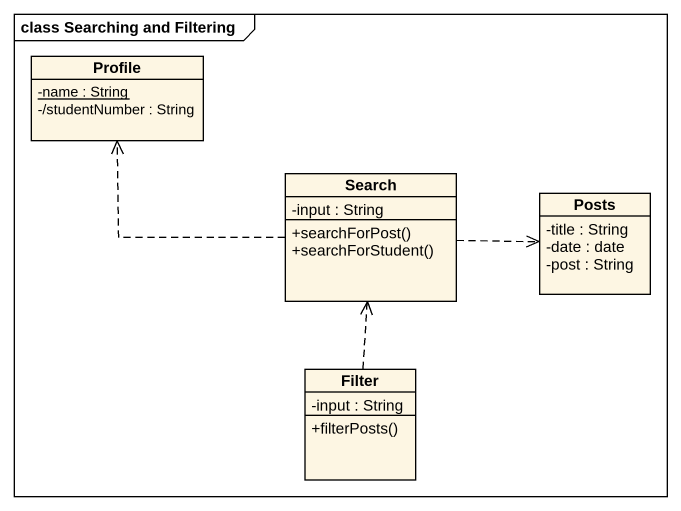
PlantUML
@startuml
mainframe class Searching and Filtering
hide circle
hide empty members
skinparam classAttributeIconSize 0
class Profile {
  {static} -name : String
  -/studentNumber : String
}
class Search {
  -input : String
  +searchForPost()
  +searchForStudent()
}
class Posts {
  -title : String
  -date : date
  -post : String
}
class Filter {
  -input : String
  +filterPosts()
}
Search .left.> Profile
Search .right.> Posts
Filter .up.> Search
@enduml
